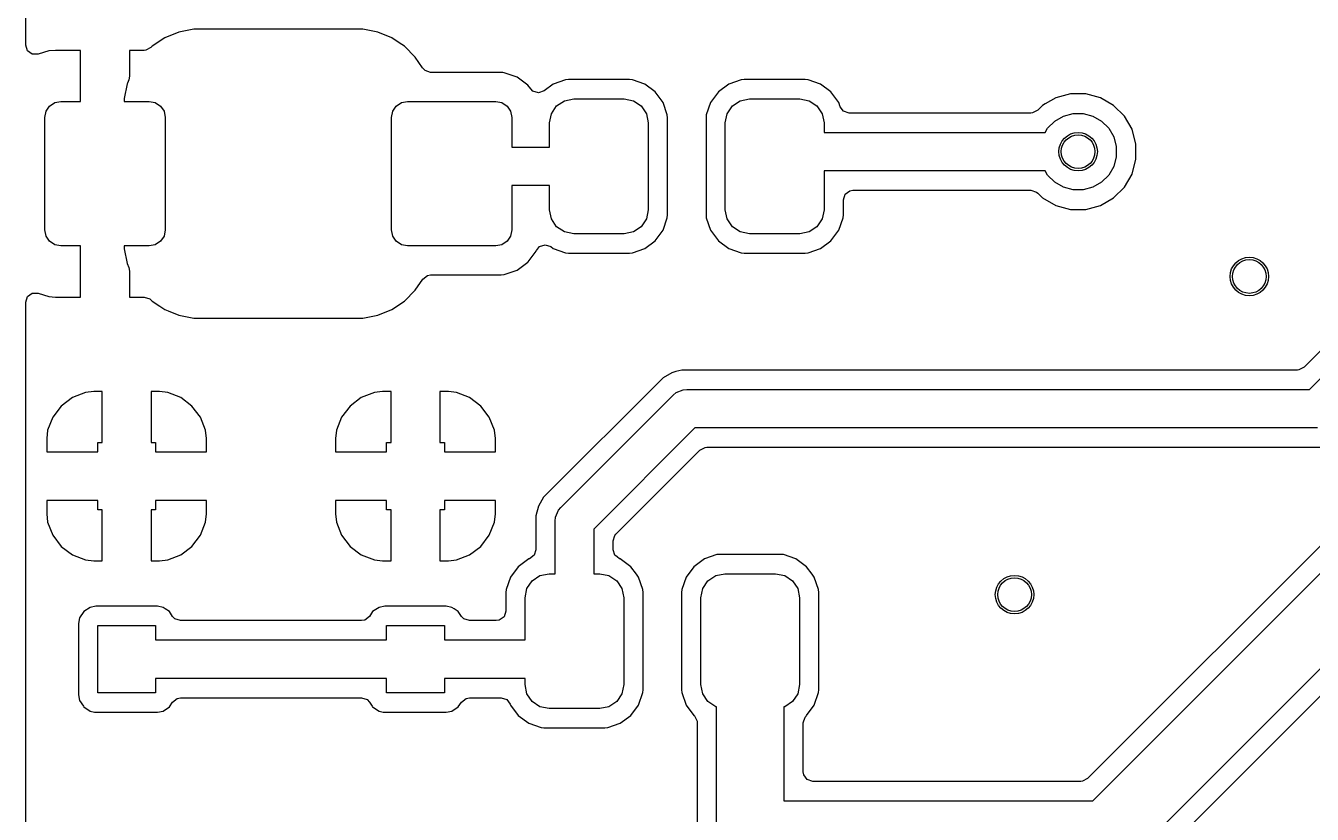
# Model space of a CAD drawing. Extents: x 0.23 to 2.97, y 0.23 to 2.17.
# Drawn here: x 0.23 to 0.756, y 1.014 to 1.336 of the extents above; entities that cross this region are included whole.
import ezdxf

# ---------------------------------------------------------------- set-up
doc = ezdxf.new("R2010")
doc.units = 0
doc.header["$MEASUREMENT"] = 0
doc.layers.add('BLACK', color=7, linetype='CONTINUOUS')

msp = doc.modelspace()

# ---------------------------------------------------------------- linework, layer by layer
at = {"layer": 'BLACK', "linetype": 'CONTINUOUS'}
for p, q in [((0.75457, 1.18787), (1.07727, 1.51057)), ((0.2297, 1.32851), (0.2297, 1.41263)), ((1.04239, 1.40734), (0.66389, 1.02884)), ((0.66602, 1.0198), (1.04596, 1.39974)), ((1.06141, 1.37622), (0.68147, 0.99628)), ((0.91015, 1.35461), (0.75244, 1.19691)), ((0.28658, 1.33149), (0.28141, 1.32804)), ((0.29231, 1.33386), (0.28658, 1.33149)), ((0.28658, 1.33149), (0.28658, 1.33149)), ((0.2984, 1.33507), (0.29231, 1.33386)), ((0.29231, 1.33386), (0.29231, 1.33386)), ((0.3015, 1.33507), (0.2984, 1.33507)), ((0.2984, 1.33507), (0.2984, 1.33507)), ((0.3041, 1.33507), (0.3015, 1.33507)), ((0.36709, 1.33507), (0.3041, 1.33507)), ((0.3676, 1.33507), (0.36709, 1.33507)), ((0.37369, 1.33386), (0.3676, 1.33507)), ((0.3676, 1.33507), (0.3676, 1.33507)), ((0.37942, 1.33149), (0.37369, 1.33386)), ((0.38238, 1.32951), (0.37942, 1.33149)), ((0.37942, 1.33149), (0.37942, 1.33149)), ((0.23042, 1.32626), (0.2297, 1.32851)), ((0.23235, 1.32482), (0.23042, 1.32626)), ((0.23911, 1.32614), (0.23476, 1.32479)), ((0.24187, 1.32639), (0.23911, 1.32614)), ((0.25213, 1.32639), (0.24187, 1.32639)), ((0.25213, 1.30666), (0.25213, 1.32639)), ((0.25213, 1.32639), (0.25213, 1.32639)), ((0.27815, 1.32639), (0.27213, 1.32639)), ((0.27213, 1.32639), (0.27213, 1.32639)), ((0.27213, 1.32639), (0.27213, 1.31578)), ((0.27876, 1.32644), (0.27815, 1.32639)), ((0.28091, 1.32754), (0.27876, 1.32644)), ((0.28141, 1.32804), (0.28091, 1.32754)), ((0.28141, 1.32804), (0.28141, 1.32804)), ((0.38459, 1.32804), (0.38238, 1.32951)), ((0.38898, 1.32365), (0.38459, 1.32804)), ((0.23476, 1.32479), (0.23235, 1.32482)), ((0.39192, 1.31925), (0.38898, 1.32365)), ((0.27213, 1.31578), (0.27184, 1.31429)), ((0.39202, 1.31909), (0.39192, 1.31925)), ((0.39297, 1.3181), (0.39202, 1.31909)), ((0.39526, 1.31736), (0.39297, 1.3181)), ((0.42413, 1.31736), (0.39526, 1.31736)), ((0.42475, 1.3173), (0.42413, 1.31736)), ((0.42413, 1.31736), (0.42413, 1.31736)), ((0.42537, 1.31724), (0.42475, 1.3173)), ((0.4306, 1.31541), (0.42537, 1.31724)), ((0.42537, 1.31724), (0.42537, 1.31724)), ((0.43506, 1.31212), (0.4306, 1.31541)), ((0.4306, 1.31541), (0.4306, 1.31541)), ((0.2712, 1.31275), (0.26999, 1.30666)), ((0.2713, 1.313), (0.2712, 1.31275)), ((0.27184, 1.31429), (0.2713, 1.313)), ((0.43616, 1.31063), (0.43506, 1.31212)), ((0.43506, 1.31212), (0.43506, 1.31212)), ((0.43703, 1.30977), (0.43616, 1.31063)), ((0.44161, 1.30981), (0.43933, 1.30905)), ((0.44536, 1.31257), (0.44161, 1.30981)), ((0.45041, 1.31434), (0.44536, 1.31257)), ((0.4516, 1.31445), (0.45041, 1.31434)), ((0.45041, 1.31434), (0.45041, 1.31434)), ((0.47655, 1.31445), (0.4516, 1.31445)), ((0.4516, 1.31445), (0.4516, 1.31445)), ((0.47774, 1.31434), (0.47655, 1.31445)), ((0.47655, 1.31445), (0.47655, 1.31445)), ((0.48279, 1.31257), (0.47774, 1.31434)), ((0.47774, 1.31434), (0.47774, 1.31434)), ((0.48709, 1.3094), (0.48279, 1.31257)), ((0.51721, 1.31257), (0.51291, 1.3094)), ((0.52226, 1.31434), (0.51721, 1.31257)), ((0.52345, 1.31445), (0.52226, 1.31434)), ((0.52226, 1.31434), (0.52226, 1.31434)), ((0.5484, 1.31445), (0.52345, 1.31445)), ((0.52345, 1.31445), (0.52345, 1.31445)), ((0.54959, 1.31434), (0.5484, 1.31445)), ((0.5484, 1.31445), (0.5484, 1.31445)), ((0.55464, 1.31257), (0.54959, 1.31434)), ((0.54959, 1.31434), (0.54959, 1.31434)), ((0.55894, 1.3094), (0.55464, 1.31257)), ((0.23945, 1.30361), (0.24158, 1.30503)), ((0.24158, 1.30503), (0.24409, 1.30553)), ((0.24409, 1.30553), (0.25213, 1.30553)), ((0.25213, 1.30553), (0.25213, 1.30666)), ((0.26999, 1.30666), (0.26999, 1.30553)), ((0.26999, 1.30553), (0.28018, 1.30553)), ((0.28018, 1.30553), (0.28269, 1.30503)), ((0.28269, 1.30503), (0.28482, 1.30361)), ((0.38118, 1.30361), (0.38331, 1.30503)), ((0.38331, 1.30503), (0.38582, 1.30553)), ((0.38582, 1.30553), (0.42191, 1.30553)), ((0.42191, 1.30553), (0.42442, 1.30503)), ((0.42442, 1.30503), (0.42655, 1.30361)), ((0.43933, 1.30905), (0.43703, 1.30977)), ((0.44678, 1.30368), (0.44997, 1.30581)), ((0.44997, 1.30581), (0.45374, 1.30656)), ((0.45374, 1.30656), (0.47441, 1.30656)), ((0.47441, 1.30656), (0.47818, 1.30581)), ((0.47818, 1.30581), (0.48137, 1.30368)), ((0.49027, 1.3051), (0.48709, 1.3094)), ((0.48709, 1.3094), (0.48709, 1.3094)), ((0.48709, 1.3094), (0.48709, 1.3094)), ((0.48709, 1.3094), (0.48709, 1.3094)), ((0.48709, 1.3094), (0.48709, 1.3094)), ((0.49203, 1.30005), (0.49027, 1.3051)), ((0.49027, 1.3051), (0.49027, 1.3051)), ((0.50973, 1.3051), (0.50797, 1.30005)), ((0.51291, 1.3094), (0.50973, 1.3051)), ((0.51291, 1.3094), (0.51291, 1.3094)), ((0.51863, 1.30368), (0.52182, 1.30581)), ((0.52182, 1.30581), (0.52559, 1.30656)), ((0.52559, 1.30656), (0.54626, 1.30656)), ((0.54626, 1.30656), (0.55003, 1.30581)), ((0.55003, 1.30581), (0.55322, 1.30368)), ((0.56212, 1.3051), (0.55894, 1.3094)), ((0.55894, 1.3094), (0.55894, 1.3094)), ((0.55894, 1.3094), (0.55894, 1.3094)), ((0.55894, 1.3094), (0.55894, 1.3094)), ((0.55894, 1.3094), (0.55894, 1.3094)), ((0.56272, 1.30338), (0.56212, 1.3051)), ((0.56212, 1.3051), (0.56212, 1.3051)), ((0.56212, 1.3051), (0.56212, 1.3051)), ((0.65087, 1.30703), (0.64654, 1.30453)), ((0.65689, 1.30864), (0.65087, 1.30703)), ((0.66311, 1.30864), (0.65689, 1.30864)), ((0.66913, 1.30703), (0.66311, 1.30864)), ((0.67452, 1.30392), (0.66913, 1.30703)), ((0.23753, 1.29897), (0.23803, 1.30148)), ((0.23803, 1.30148), (0.23945, 1.30361)), ((0.28482, 1.30361), (0.28624, 1.30148)), ((0.28624, 1.30148), (0.28674, 1.29897)), ((0.37926, 1.29897), (0.37976, 1.30148)), ((0.37976, 1.30148), (0.38118, 1.30361)), ((0.42655, 1.30361), (0.42797, 1.30148)), ((0.42797, 1.30148), (0.42847, 1.29897)), ((0.4439, 1.29672), (0.44465, 1.30048)), ((0.44465, 1.30048), (0.44678, 1.30368)), ((0.48137, 1.30368), (0.4835, 1.30048)), ((0.4835, 1.30048), (0.48425, 1.29672)), ((0.49215, 1.29885), (0.49203, 1.30005)), ((0.49203, 1.30005), (0.49203, 1.30005)), ((0.50797, 1.30005), (0.50785, 1.29885)), ((0.50797, 1.30005), (0.50797, 1.30005)), ((0.51575, 1.29672), (0.5165, 1.30048)), ((0.5165, 1.30048), (0.51863, 1.30368)), ((0.55322, 1.30368), (0.55535, 1.30048)), ((0.55535, 1.30048), (0.5561, 1.29672)), ((0.56411, 1.30151), (0.56272, 1.30338)), ((0.5664, 1.30077), (0.56411, 1.30151)), ((0.64072, 1.30077), (0.5664, 1.30077)), ((0.64133, 1.30082), (0.64072, 1.30077)), ((0.64347, 1.30191), (0.64133, 1.30082)), ((0.64548, 1.30392), (0.64347, 1.30191)), ((0.64654, 1.30453), (0.64548, 1.30392)), ((0.65041, 1.29749), (0.65397, 1.29955)), ((0.65397, 1.29955), (0.65794, 1.30061)), ((0.65794, 1.30061), (0.66206, 1.30061)), ((0.66206, 1.30061), (0.66603, 1.29955)), ((0.66603, 1.29955), (0.66959, 1.29749)), ((0.67892, 1.29952), (0.67452, 1.30392)), ((0.68203, 1.29413), (0.67892, 1.29952)), ((0.23753, 1.25303), (0.23753, 1.29897)), ((0.28674, 1.29897), (0.28674, 1.25303)), ((0.37926, 1.25303), (0.37926, 1.29897)), ((0.42847, 1.29897), (0.42847, 1.28689)), ((0.4439, 1.28689), (0.4439, 1.29672)), ((0.48425, 1.29672), (0.48425, 1.26128)), ((0.49215, 1.25915), (0.49215, 1.29885)), ((0.49215, 1.29885), (0.49215, 1.29885)), ((0.50785, 1.29885), (0.50785, 1.25915)), ((0.51575, 1.26128), (0.51575, 1.29672)), ((0.5561, 1.29672), (0.5561, 1.29287)), ((0.64652, 1.29287), (0.64751, 1.29459)), ((0.64751, 1.29459), (0.65041, 1.29749)), ((0.66959, 1.29749), (0.67249, 1.29459)), ((0.67249, 1.29459), (0.67455, 1.29103)), ((0.68364, 1.28811), (0.68203, 1.29413)), ((0.5561, 1.29287), (0.64652, 1.29287)), ((0.67455, 1.29103), (0.67561, 1.28706)), ((0.42847, 1.28689), (0.4439, 1.28689)), ((0.67561, 1.28706), (0.67561, 1.28294)), ((0.68364, 1.28189), (0.68364, 1.28811)), ((0.67455, 1.27897), (0.67249, 1.27541)), ((0.67561, 1.28294), (0.67455, 1.27897)), ((0.68203, 1.27587), (0.68364, 1.28189)), ((0.64652, 1.27713), (0.5561, 1.27713)), ((0.5561, 1.27713), (0.5561, 1.26128)), ((0.64751, 1.27541), (0.64652, 1.27713)), ((0.65041, 1.27251), (0.64751, 1.27541)), ((0.67249, 1.27541), (0.66959, 1.27251)), ((0.67892, 1.27048), (0.68203, 1.27587)), ((0.4439, 1.27114), (0.42847, 1.27114)), ((0.42847, 1.27114), (0.42847, 1.25303)), ((0.4439, 1.26128), (0.4439, 1.27114)), ((0.56474, 1.26763), (0.56669, 1.26904)), ((0.56669, 1.26904), (0.56789, 1.26923)), ((0.56789, 1.26923), (0.64072, 1.26923)), ((0.64072, 1.26923), (0.64301, 1.26849)), ((0.64301, 1.26849), (0.64347, 1.26809)), ((0.64347, 1.26809), (0.64459, 1.26698)), ((0.65397, 1.27045), (0.65041, 1.27251)), ((0.65794, 1.26939), (0.65397, 1.27045)), ((0.66206, 1.26939), (0.65794, 1.26939)), ((0.66603, 1.27045), (0.66206, 1.26939)), ((0.66959, 1.27251), (0.66603, 1.27045)), ((0.67452, 1.26608), (0.67892, 1.27048)), ((0.564, 1.26533), (0.56474, 1.26763)), ((0.564, 1.25915), (0.564, 1.26533)), ((0.64459, 1.26698), (0.64548, 1.26608)), ((0.64548, 1.26608), (0.65087, 1.26297)), ((0.65087, 1.26297), (0.65689, 1.26136)), ((0.66311, 1.26136), (0.66913, 1.26297)), ((0.66913, 1.26297), (0.67452, 1.26608)), ((0.44465, 1.25752), (0.4439, 1.26128)), ((0.44678, 1.25432), (0.44465, 1.25752)), ((0.4835, 1.25752), (0.48137, 1.25432)), ((0.48425, 1.26128), (0.4835, 1.25752)), ((0.49027, 1.2529), (0.49203, 1.25795)), ((0.49203, 1.25795), (0.49215, 1.25915)), ((0.49215, 1.25915), (0.49215, 1.25915)), ((0.50785, 1.25915), (0.50797, 1.25795)), ((0.50797, 1.25795), (0.50797, 1.25795)), ((0.50797, 1.25795), (0.50973, 1.2529)), ((0.5165, 1.25752), (0.51575, 1.26128)), ((0.51863, 1.25432), (0.5165, 1.25752)), ((0.55535, 1.25752), (0.55322, 1.25432)), ((0.5561, 1.26128), (0.55535, 1.25752)), ((0.56212, 1.2529), (0.56388, 1.25795)), ((0.56388, 1.25795), (0.564, 1.25915)), ((0.564, 1.25915), (0.564, 1.25915)), ((0.65689, 1.26136), (0.65689, 1.26136)), ((0.65689, 1.26136), (0.66311, 1.26136)), ((0.66311, 1.26136), (0.66311, 1.26136)), ((0.23803, 1.25052), (0.23753, 1.25303)), ((0.28674, 1.25303), (0.28624, 1.25052)), ((0.37976, 1.25052), (0.37926, 1.25303)), ((0.42847, 1.25303), (0.42797, 1.25052)), ((0.44997, 1.25219), (0.44678, 1.25432)), ((0.45374, 1.25144), (0.44997, 1.25219)), ((0.47818, 1.25219), (0.47441, 1.25144)), ((0.48137, 1.25432), (0.47818, 1.25219)), ((0.48709, 1.2486), (0.49027, 1.2529)), ((0.50973, 1.2529), (0.51291, 1.2486)), ((0.52182, 1.25219), (0.51863, 1.25432)), ((0.52559, 1.25144), (0.52182, 1.25219)), ((0.55003, 1.25219), (0.54626, 1.25144)), ((0.55322, 1.25432), (0.55003, 1.25219)), ((0.55894, 1.2486), (0.56212, 1.2529)), ((0.68503, 0.98868), (0.94864, 1.25229)), ((0.23945, 1.24839), (0.23803, 1.25052)), ((0.24158, 1.24697), (0.23945, 1.24839)), ((0.24409, 1.24647), (0.24158, 1.24697)), ((0.28269, 1.24697), (0.28018, 1.24647)), ((0.28482, 1.24839), (0.28269, 1.24697)), ((0.28624, 1.25052), (0.28482, 1.24839)), ((0.38118, 1.24839), (0.37976, 1.25052)), ((0.38331, 1.24697), (0.38118, 1.24839)), ((0.38582, 1.24647), (0.38331, 1.24697)), ((0.42442, 1.24697), (0.42191, 1.24647)), ((0.42655, 1.24839), (0.42442, 1.24697)), ((0.42797, 1.25052), (0.42655, 1.24839)), ((0.43981, 1.24624), (0.44212, 1.24694)), ((0.44212, 1.24694), (0.44434, 1.24618)), ((0.47441, 1.25144), (0.45374, 1.25144)), ((0.48279, 1.24543), (0.48709, 1.2486)), ((0.51291, 1.2486), (0.51291, 1.2486)), ((0.51291, 1.2486), (0.51291, 1.2486)), ((0.51291, 1.2486), (0.51291, 1.2486)), ((0.51291, 1.2486), (0.51291, 1.2486)), ((0.51291, 1.2486), (0.51721, 1.24543)), ((0.54626, 1.25144), (0.52559, 1.25144)), ((0.55464, 1.24543), (0.55894, 1.2486)), ((0.25213, 1.24647), (0.24409, 1.24647)), ((0.25213, 1.22561), (0.25213, 1.24647)), ((0.28018, 1.24647), (0.26999, 1.24647)), ((0.26999, 1.24647), (0.26999, 1.24534)), ((0.26999, 1.24534), (0.2712, 1.23925)), ((0.42191, 1.24647), (0.38582, 1.24647)), ((0.43509, 1.23992), (0.43836, 1.24434)), ((0.43836, 1.24434), (0.43849, 1.2446)), ((0.43849, 1.2446), (0.43854, 1.24458)), ((0.43854, 1.24458), (0.43981, 1.24624)), ((0.44434, 1.24618), (0.44536, 1.24543)), ((0.44536, 1.24543), (0.44536, 1.24543)), ((0.44536, 1.24543), (0.45041, 1.24366)), ((0.45041, 1.24366), (0.4516, 1.24355)), ((0.4516, 1.24355), (0.4516, 1.24355)), ((0.4516, 1.24355), (0.4516, 1.24355)), ((0.4516, 1.24355), (0.47655, 1.24355)), ((0.47655, 1.24355), (0.47774, 1.24366)), ((0.47655, 1.24355), (0.47655, 1.24355)), ((0.47774, 1.24366), (0.48279, 1.24543)), ((0.51721, 1.24543), (0.51721, 1.24543)), ((0.51721, 1.24543), (0.51721, 1.24543)), ((0.51721, 1.24543), (0.52226, 1.24366)), ((0.52226, 1.24366), (0.52345, 1.24355)), ((0.52345, 1.24355), (0.52345, 1.24355)), ((0.52345, 1.24355), (0.52345, 1.24355)), ((0.52345, 1.24355), (0.5484, 1.24355)), ((0.5484, 1.24355), (0.54959, 1.24366)), ((0.5484, 1.24355), (0.5484, 1.24355)), ((0.54959, 1.24366), (0.55464, 1.24543)), ((0.2712, 1.23925), (0.2712, 1.23925)), ((0.2712, 1.23925), (0.27184, 1.23771)), ((0.27184, 1.23771), (0.27213, 1.23622)), ((0.27213, 1.23622), (0.27213, 1.22561)), ((0.42537, 1.23476), (0.4306, 1.23659)), ((0.4306, 1.23659), (0.43287, 1.23826)), ((0.43287, 1.23826), (0.43506, 1.23988)), ((0.43506, 1.23988), (0.43509, 1.23992)), ((0.43506, 1.23988), (0.43506, 1.23988)), ((0.43506, 1.23988), (0.43506, 1.23988)), ((0.38898, 1.22835), (0.39202, 1.23291)), ((0.39202, 1.23291), (0.39391, 1.2344)), ((0.39391, 1.2344), (0.39526, 1.23464)), ((0.39526, 1.23464), (0.42413, 1.23464)), ((0.42413, 1.23464), (0.42537, 1.23476)), ((0.42413, 1.23464), (0.42413, 1.23464)), ((0.2297, 1.22349), (0.23045, 1.22578)), ((0.23045, 1.22578), (0.2324, 1.2272)), ((0.2324, 1.2272), (0.23476, 1.22721)), ((0.23476, 1.22721), (0.23911, 1.22586)), ((0.23911, 1.22586), (0.23911, 1.22586)), ((0.23911, 1.22586), (0.24187, 1.22561)), ((0.38459, 1.22396), (0.38898, 1.22835)), ((0.2297, 1.16781), (0.2297, 1.22349)), ((0.24187, 1.22561), (0.24187, 1.22561)), ((0.24187, 1.22561), (0.25213, 1.22561)), ((0.25213, 1.22561), (0.25213, 1.22561)), ((0.27213, 1.22561), (0.27213, 1.22561)), ((0.27213, 1.22561), (0.27815, 1.22561)), ((0.27815, 1.22561), (0.28045, 1.22486)), ((0.28045, 1.22486), (0.28091, 1.22446)), ((0.28091, 1.22446), (0.28141, 1.22396)), ((0.28141, 1.22396), (0.28449, 1.2219)), ((0.28449, 1.2219), (0.28658, 1.22051)), ((0.28658, 1.22051), (0.28658, 1.22051)), ((0.28658, 1.22051), (0.28799, 1.21993)), ((0.37369, 1.21814), (0.37942, 1.22051)), ((0.37942, 1.22051), (0.38459, 1.22396)), ((0.28799, 1.21993), (0.29231, 1.21814)), ((0.29231, 1.21814), (0.2984, 1.21693)), ((0.2984, 1.21693), (0.2984, 1.21693)), ((0.2984, 1.21693), (0.3676, 1.21693)), ((0.3676, 1.21693), (0.37369, 1.21814)), ((0.3676, 1.21693), (0.3676, 1.21693)), ((0.49391, 1.19469), (0.49032, 1.19262)), ((0.49555, 1.19513), (0.49391, 1.19469)), ((0.49792, 1.19577), (0.49555, 1.19513)), ((0.50208, 1.19577), (0.49792, 1.19577)), ((0.74969, 1.19577), (0.50208, 1.19577)), ((0.7503, 1.19582), (0.74969, 1.19577)), ((0.75244, 1.19691), (0.7503, 1.19582)), ((0.49032, 1.19262), (0.44146, 1.14376)), ((0.24881, 1.18454), (0.24424, 1.18107)), ((0.25415, 1.18664), (0.24881, 1.18454)), ((0.2575, 1.18705), (0.25415, 1.18664)), ((0.26094, 1.18705), (0.2575, 1.18705)), ((0.26094, 1.16618), (0.26094, 1.18705)), ((0.26094, 1.18705), (0.26094, 1.18705)), ((0.28439, 1.18705), (0.28094, 1.18705)), ((0.28094, 1.18705), (0.28094, 1.18705)), ((0.28094, 1.18705), (0.28094, 1.16618)), ((0.28774, 1.18664), (0.28439, 1.18705)), ((0.29308, 1.18454), (0.28774, 1.18664)), ((0.29765, 1.18107), (0.29308, 1.18454)), ((0.36692, 1.18454), (0.36235, 1.18107)), ((0.37226, 1.18664), (0.36692, 1.18454)), ((0.37561, 1.18705), (0.37226, 1.18664)), ((0.37906, 1.18705), (0.37561, 1.18705)), ((0.37906, 1.16618), (0.37906, 1.18705)), ((0.37906, 1.18705), (0.37906, 1.18705)), ((0.4025, 1.18705), (0.39906, 1.18705)), ((0.39906, 1.18705), (0.39906, 1.18705)), ((0.39906, 1.18705), (0.39906, 1.16618)), ((0.40585, 1.18664), (0.4025, 1.18705)), ((0.41119, 1.18454), (0.40585, 1.18664)), ((0.41576, 1.18107), (0.41119, 1.18454)), ((0.44851, 1.13964), (0.49443, 1.18557)), ((0.49443, 1.18557), (0.49563, 1.18655)), ((0.49563, 1.18655), (0.49846, 1.18772)), ((0.49846, 1.18772), (0.5, 1.18787)), ((0.5, 1.18787), (0.75457, 1.18787)), ((0.24424, 1.18107), (0.24077, 1.1765)), ((0.24424, 1.18107), (0.24424, 1.18107)), ((0.30112, 1.1765), (0.29765, 1.18107)), ((0.29765, 1.18107), (0.29765, 1.18107)), ((0.36235, 1.18107), (0.35888, 1.1765)), ((0.36235, 1.18107), (0.36235, 1.18107)), ((0.41923, 1.1765), (0.41576, 1.18107)), ((0.41576, 1.18107), (0.41576, 1.18107)), ((0.24077, 1.1765), (0.23867, 1.17117)), ((0.30322, 1.17117), (0.30112, 1.1765)), ((0.35888, 1.1765), (0.35678, 1.17117)), ((0.42133, 1.17117), (0.41923, 1.1765)), ((0.2297, 1.1424), (0.2297, 1.16781)), ((0.23867, 1.17117), (0.23827, 1.16781)), ((0.23827, 1.16781), (0.23827, 1.1624)), ((0.30362, 1.16781), (0.30322, 1.17117)), ((0.30362, 1.1624), (0.30362, 1.16781)), ((0.30362, 1.16781), (0.30362, 1.16781)), ((0.35678, 1.17117), (0.35638, 1.16781)), ((0.35638, 1.16781), (0.35638, 1.1624)), ((0.42173, 1.16781), (0.42133, 1.17117)), ((0.42173, 1.1624), (0.42173, 1.16781)), ((0.42173, 1.16781), (0.42173, 1.16781)), ((0.50326, 1.17213), (0.46195, 1.13081)), ((0.75783, 1.17213), (0.50326, 1.17213)), ((0.25913, 1.1624), (0.25913, 1.16618)), ((0.25913, 1.16618), (0.26094, 1.16618)), ((0.28094, 1.16618), (0.28276, 1.16618)), ((0.28276, 1.16618), (0.28276, 1.1624)), ((0.37724, 1.1624), (0.37724, 1.16618)), ((0.37724, 1.16618), (0.37906, 1.16618)), ((0.39906, 1.16618), (0.40087, 1.16618)), ((0.40087, 1.16618), (0.40087, 1.1624)), ((0.47098, 1.12869), (0.50539, 1.16309)), ((0.50539, 1.16309), (0.50754, 1.16418)), ((0.50754, 1.16418), (0.50815, 1.16423)), ((0.50815, 1.16423), (0.75991, 1.16423)), ((0.23827, 1.1624), (0.23827, 1.1624)), ((0.23827, 1.1624), (0.25913, 1.1624)), ((0.28276, 1.1624), (0.30362, 1.1624)), ((0.30362, 1.1624), (0.30362, 1.1624)), ((0.35638, 1.1624), (0.35638, 1.1624)), ((0.35638, 1.1624), (0.37724, 1.1624)), ((0.40087, 1.1624), (0.42173, 1.1624)), ((0.42173, 1.1624), (0.42173, 1.1624)), ((0.2297, 0.98481), (0.2297, 1.1424)), ((0.25913, 1.1424), (0.23827, 1.1424)), ((0.23827, 1.1424), (0.23827, 1.1424)), ((0.23827, 1.1424), (0.23827, 1.13699)), ((0.25913, 1.13862), (0.25913, 1.1424)), ((0.30362, 1.1424), (0.28276, 1.1424)), ((0.28276, 1.1424), (0.28276, 1.13862)), ((0.30362, 1.13699), (0.30362, 1.1424)), ((0.30362, 1.1424), (0.30362, 1.1424)), ((0.37724, 1.1424), (0.35638, 1.1424)), ((0.35638, 1.1424), (0.35638, 1.1424)), ((0.35638, 1.1424), (0.35638, 1.13699)), ((0.37724, 1.13862), (0.37724, 1.1424)), ((0.42173, 1.1424), (0.40087, 1.1424)), ((0.40087, 1.1424), (0.40087, 1.13862)), ((0.42173, 1.13699), (0.42173, 1.1424)), ((0.42173, 1.1424), (0.42173, 1.1424)), ((0.44146, 1.14376), (0.43938, 1.14016)), ((0.23827, 1.13699), (0.23867, 1.13364)), ((0.26094, 1.13862), (0.25913, 1.13862)), ((0.26094, 1.11776), (0.26094, 1.13862)), ((0.28276, 1.13862), (0.28094, 1.13862)), ((0.28094, 1.13862), (0.28094, 1.11776)), ((0.30322, 1.13364), (0.30362, 1.13699)), ((0.30362, 1.13699), (0.30362, 1.13699)), ((0.35638, 1.13699), (0.35678, 1.13364)), ((0.37906, 1.13862), (0.37724, 1.13862)), ((0.37906, 1.11776), (0.37906, 1.13862)), ((0.40087, 1.13862), (0.39906, 1.13862)), ((0.39906, 1.13862), (0.39906, 1.11776)), ((0.42133, 1.13364), (0.42173, 1.13699)), ((0.42173, 1.13699), (0.42173, 1.13699)), ((0.43938, 1.14016), (0.43831, 1.13615)), ((0.43938, 1.14016), (0.43938, 1.14016)), ((0.43938, 1.14016), (0.43938, 1.14016)), ((0.44635, 1.13561), (0.44753, 1.13845)), ((0.44753, 1.13845), (0.44851, 1.13964)), ((0.23867, 1.13364), (0.24077, 1.1283)), ((0.30112, 1.1283), (0.30322, 1.13364)), ((0.35678, 1.13364), (0.35888, 1.1283)), ((0.41923, 1.1283), (0.42133, 1.13364)), ((0.43831, 1.13615), (0.43831, 1.12237)), ((0.4462, 1.13407), (0.44635, 1.13561)), ((0.4462, 1.11256), (0.4462, 1.13407)), ((0.24077, 1.1283), (0.24424, 1.12373)), ((0.29765, 1.12373), (0.30112, 1.1283)), ((0.35888, 1.1283), (0.36235, 1.12373)), ((0.41576, 1.12373), (0.41923, 1.1283)), ((0.46195, 1.13081), (0.46195, 1.11256)), ((0.46984, 1.12593), (0.47059, 1.12822)), ((0.46984, 1.12237), (0.46984, 1.12593)), ((0.47059, 1.12822), (0.47098, 1.12869)), ((0.24424, 1.12373), (0.24424, 1.12373)), ((0.24424, 1.12373), (0.24881, 1.12026)), ((0.29308, 1.12026), (0.29765, 1.12373)), ((0.29765, 1.12373), (0.29765, 1.12373)), ((0.36235, 1.12373), (0.36235, 1.12373)), ((0.36235, 1.12373), (0.36692, 1.12026)), ((0.41119, 1.12026), (0.41576, 1.12373)), ((0.41576, 1.12373), (0.41576, 1.12373)), ((0.43831, 1.12237), (0.43756, 1.12008)), ((0.47054, 1.12015), (0.46984, 1.12237)), ((0.51345, 1.12045), (0.51226, 1.12034)), ((0.5384, 1.12045), (0.51345, 1.12045)), ((0.51345, 1.12045), (0.51345, 1.12045)), ((0.53959, 1.12034), (0.5384, 1.12045)), ((0.5384, 1.12045), (0.5384, 1.12045)), ((0.24881, 1.12026), (0.25415, 1.11816)), ((0.25415, 1.11816), (0.2575, 1.11776)), ((0.2575, 1.11776), (0.2575, 1.11776)), ((0.2575, 1.11776), (0.26094, 1.11776)), ((0.26094, 1.11776), (0.26094, 1.11776)), ((0.28094, 1.11776), (0.28094, 1.11776)), ((0.28094, 1.11776), (0.28439, 1.11776)), ((0.28439, 1.11776), (0.28774, 1.11816)), ((0.28439, 1.11776), (0.28439, 1.11776)), ((0.28774, 1.11816), (0.29308, 1.12026)), ((0.36692, 1.12026), (0.37226, 1.11816)), ((0.37226, 1.11816), (0.37561, 1.11776)), ((0.37561, 1.11776), (0.37561, 1.11776)), ((0.37561, 1.11776), (0.37906, 1.11776)), ((0.37906, 1.11776), (0.37906, 1.11776)), ((0.39906, 1.11776), (0.39906, 1.11776)), ((0.39906, 1.11776), (0.4025, 1.11776)), ((0.4025, 1.11776), (0.40585, 1.11816)), ((0.4025, 1.11776), (0.4025, 1.11776)), ((0.40585, 1.11816), (0.41119, 1.12026)), ((0.43106, 1.1154), (0.42788, 1.1111)), ((0.43536, 1.11857), (0.43106, 1.1154)), ((0.43106, 1.1154), (0.43106, 1.1154)), ((0.4357, 1.11869), (0.43536, 1.11857)), ((0.43536, 1.11857), (0.43536, 1.11857)), ((0.43756, 1.12008), (0.4357, 1.11869)), ((0.47057, 1.12012), (0.47054, 1.12015)), ((0.47059, 1.12008), (0.47057, 1.12012)), ((0.47153, 1.1194), (0.47059, 1.12008)), ((0.47245, 1.11869), (0.47153, 1.1194)), ((0.47279, 1.11857), (0.47245, 1.11869)), ((0.47709, 1.1154), (0.47279, 1.11857)), ((0.47279, 1.11857), (0.47279, 1.11857)), ((0.47938, 1.1123), (0.47709, 1.1154)), ((0.47709, 1.1154), (0.47709, 1.1154)), ((0.47709, 1.1154), (0.47709, 1.1154)), ((0.47709, 1.1154), (0.47709, 1.1154)), ((0.47709, 1.1154), (0.47709, 1.1154)), ((0.50291, 1.1154), (0.49973, 1.1111)), ((0.50721, 1.11857), (0.50291, 1.1154)), ((0.50291, 1.1154), (0.50291, 1.1154)), ((0.51226, 1.12034), (0.50721, 1.11857)), ((0.51226, 1.12034), (0.51226, 1.12034)), ((0.54464, 1.11857), (0.53959, 1.12034)), ((0.53959, 1.12034), (0.53959, 1.12034)), ((0.54894, 1.1154), (0.54464, 1.11857)), ((0.55123, 1.1123), (0.54894, 1.1154)), ((0.54894, 1.1154), (0.54894, 1.1154)), ((0.54894, 1.1154), (0.54894, 1.1154)), ((0.54894, 1.1154), (0.54894, 1.1154)), ((0.54894, 1.1154), (0.54894, 1.1154)), ((0.42788, 1.1111), (0.42612, 1.10605)), ((0.43678, 1.10968), (0.43997, 1.11181)), ((0.43997, 1.11181), (0.44374, 1.11256)), ((0.44374, 1.11256), (0.4462, 1.11256)), ((0.46195, 1.11256), (0.46441, 1.11256)), ((0.46441, 1.11256), (0.46818, 1.11181)), ((0.46818, 1.11181), (0.47137, 1.10968)), ((0.48027, 1.1111), (0.47938, 1.1123)), ((0.48203, 1.10605), (0.48027, 1.1111)), ((0.49973, 1.1111), (0.49797, 1.10605)), ((0.50863, 1.10968), (0.51182, 1.11181)), ((0.51182, 1.11181), (0.51559, 1.11256)), ((0.51559, 1.11256), (0.53626, 1.11256)), ((0.53626, 1.11256), (0.54003, 1.11181)), ((0.54003, 1.11181), (0.54322, 1.10968)), ((0.55212, 1.1111), (0.55123, 1.1123)), ((0.55388, 1.10605), (0.55212, 1.1111)), ((0.42612, 1.10605), (0.426, 1.10485)), ((0.426, 1.10485), (0.426, 1.09726)), ((0.42612, 1.10605), (0.42612, 1.10605)), ((0.4339, 1.10272), (0.43465, 1.10648)), ((0.43465, 1.10648), (0.43678, 1.10968)), ((0.47137, 1.10968), (0.4735, 1.10648)), ((0.4735, 1.10648), (0.47425, 1.10272)), ((0.48215, 1.10485), (0.48203, 1.10605)), ((0.48203, 1.10605), (0.48203, 1.10605)), ((0.48215, 1.06515), (0.48215, 1.10485)), ((0.48215, 1.10485), (0.48215, 1.10485)), ((0.49797, 1.10605), (0.49785, 1.10485)), ((0.49785, 1.10485), (0.49785, 1.06515)), ((0.49797, 1.10605), (0.49797, 1.10605)), ((0.50575, 1.10272), (0.5065, 1.10648)), ((0.5065, 1.10648), (0.50863, 1.10968)), ((0.54322, 1.10968), (0.54535, 1.10648)), ((0.54535, 1.10648), (0.5461, 1.10272)), ((0.554, 1.10485), (0.55388, 1.10605)), ((0.55388, 1.10605), (0.55388, 1.10605)), ((0.554, 1.06515), (0.554, 1.10485)), ((0.554, 1.10485), (0.554, 1.10485)), ((0.4339, 1.08547), (0.4339, 1.10272)), ((0.47425, 1.10272), (0.47425, 1.06728)), ((0.50575, 1.06728), (0.50575, 1.10272)), ((0.5461, 1.10272), (0.5461, 1.06728)), ((0.2517, 1.09446), (0.25124, 1.09216)), ((0.25344, 1.09707), (0.2517, 1.09446)), ((0.2517, 1.09446), (0.2517, 1.09446)), ((0.25605, 1.09881), (0.25344, 1.09707)), ((0.25344, 1.09707), (0.25344, 1.09707)), ((0.25836, 1.09927), (0.25605, 1.09881)), ((0.25605, 1.09881), (0.25605, 1.09881)), ((0.28353, 1.09927), (0.25836, 1.09927)), ((0.25836, 1.09927), (0.25836, 1.09927)), ((0.25836, 1.09927), (0.25836, 1.09927)), ((0.28584, 1.09881), (0.28353, 1.09927)), ((0.28353, 1.09927), (0.28353, 1.09927)), ((0.28674, 1.09821), (0.28584, 1.09881)), ((0.28584, 1.09881), (0.28584, 1.09881)), ((0.28584, 1.09881), (0.28584, 1.09881)), ((0.28584, 1.09881), (0.28584, 1.09881)), ((0.28845, 1.09707), (0.28674, 1.09821)), ((0.28976, 1.0951), (0.28845, 1.09707)), ((0.28845, 1.09707), (0.28845, 1.09707)), ((0.29071, 1.09411), (0.28976, 1.0951)), ((0.37024, 1.0951), (0.36834, 1.09361)), ((0.37155, 1.09707), (0.37024, 1.0951)), ((0.37416, 1.09881), (0.37155, 1.09707)), ((0.37155, 1.09707), (0.37155, 1.09707)), ((0.37647, 1.09927), (0.37416, 1.09881)), ((0.37416, 1.09881), (0.37416, 1.09881)), ((0.40164, 1.09927), (0.37647, 1.09927)), ((0.37647, 1.09927), (0.37647, 1.09927)), ((0.37647, 1.09927), (0.37647, 1.09927)), ((0.40395, 1.09881), (0.40164, 1.09927)), ((0.40164, 1.09927), (0.40164, 1.09927)), ((0.40485, 1.09821), (0.40395, 1.09881)), ((0.40395, 1.09881), (0.40395, 1.09881)), ((0.40395, 1.09881), (0.40395, 1.09881)), ((0.40395, 1.09881), (0.40395, 1.09881)), ((0.40656, 1.09707), (0.40485, 1.09821)), ((0.40787, 1.0951), (0.40656, 1.09707)), ((0.40656, 1.09707), (0.40656, 1.09707)), ((0.40882, 1.09411), (0.40787, 1.0951)), ((0.42526, 1.09497), (0.42331, 1.09356)), ((0.426, 1.09726), (0.42526, 1.09497)), ((0.25124, 1.09216), (0.25124, 1.09216)), ((0.25124, 1.09216), (0.25124, 1.06304)), ((0.25913, 1.06382), (0.25913, 1.09138)), ((0.25913, 1.09138), (0.28276, 1.09138)), ((0.28276, 1.09138), (0.28276, 1.08547)), ((0.293, 1.09337), (0.29071, 1.09411)), ((0.367, 1.09337), (0.293, 1.09337)), ((0.36834, 1.09361), (0.367, 1.09337)), ((0.37724, 1.08547), (0.37724, 1.09138)), ((0.37724, 1.09138), (0.40087, 1.09138)), ((0.40087, 1.09138), (0.40087, 1.08547)), ((0.41111, 1.09337), (0.40882, 1.09411)), ((0.42211, 1.09337), (0.41111, 1.09337)), ((0.42331, 1.09356), (0.42211, 1.09337)), ((0.28276, 1.08547), (0.37724, 1.08547)), ((0.40087, 1.08547), (0.4339, 1.08547)), ((0.37724, 1.06972), (0.28276, 1.06972)), ((0.28276, 1.06972), (0.28276, 1.06382)), ((0.37724, 1.06382), (0.37724, 1.06972)), ((0.4339, 1.06972), (0.40087, 1.06972)), ((0.40087, 1.06972), (0.40087, 1.06382)), ((0.4339, 1.06728), (0.4339, 1.06972)), ((0.25124, 1.06304), (0.25124, 1.06304)), ((0.25124, 1.06304), (0.2517, 1.06074)), ((0.28276, 1.06382), (0.25913, 1.06382)), ((0.40087, 1.06382), (0.37724, 1.06382)), ((0.43465, 1.06352), (0.4339, 1.06728)), ((0.43678, 1.06032), (0.43465, 1.06352)), ((0.4735, 1.06352), (0.47137, 1.06032)), ((0.47425, 1.06728), (0.4735, 1.06352)), ((0.48027, 1.0589), (0.48203, 1.06395)), ((0.48203, 1.06395), (0.48215, 1.06515)), ((0.48215, 1.06515), (0.48215, 1.06515)), ((0.49785, 1.06515), (0.49797, 1.06395)), ((0.49797, 1.06395), (0.49797, 1.06395)), ((0.49797, 1.06395), (0.49973, 1.0589)), ((0.5065, 1.06352), (0.50575, 1.06728)), ((0.50863, 1.06032), (0.5065, 1.06352)), ((0.54535, 1.06352), (0.54322, 1.06032)), ((0.5461, 1.06728), (0.54535, 1.06352)), ((0.55212, 1.0589), (0.55388, 1.06395)), ((0.55388, 1.06395), (0.554, 1.06515)), ((0.554, 1.06515), (0.554, 1.06515)), ((0.2517, 1.06074), (0.2517, 1.06074)), ((0.2517, 1.06074), (0.25327, 1.05839)), ((0.25327, 1.05839), (0.25344, 1.05813)), ((0.25344, 1.05813), (0.25605, 1.05638)), ((0.28584, 1.05638), (0.28845, 1.05813)), ((0.28845, 1.05813), (0.28976, 1.0601)), ((0.28976, 1.0601), (0.29166, 1.06159)), ((0.29166, 1.06159), (0.293, 1.06183)), ((0.293, 1.06183), (0.367, 1.06183)), ((0.367, 1.06183), (0.36929, 1.06109)), ((0.36929, 1.06109), (0.37024, 1.0601)), ((0.37024, 1.0601), (0.37138, 1.05839)), ((0.37138, 1.05839), (0.37155, 1.05813)), ((0.37155, 1.05813), (0.37416, 1.05638)), ((0.40395, 1.05638), (0.40656, 1.05813)), ((0.40656, 1.05813), (0.40787, 1.0601)), ((0.40787, 1.0601), (0.40977, 1.06159)), ((0.40977, 1.06159), (0.41111, 1.06183)), ((0.41111, 1.06183), (0.42409, 1.06183)), ((0.42409, 1.06183), (0.42638, 1.06109)), ((0.42638, 1.06109), (0.42777, 1.05922)), ((0.42777, 1.05922), (0.42788, 1.0589)), ((0.42788, 1.0589), (0.43106, 1.0546)), ((0.43997, 1.05819), (0.43678, 1.06032)), ((0.44374, 1.05744), (0.43997, 1.05819)), ((0.46441, 1.05744), (0.44374, 1.05744)), ((0.46818, 1.05819), (0.46441, 1.05744)), ((0.47137, 1.06032), (0.46818, 1.05819)), ((0.47709, 1.0546), (0.48027, 1.0589)), ((0.49973, 1.0589), (0.50291, 1.0546)), ((0.51182, 1.05819), (0.50863, 1.06032)), ((0.51213, 1.05813), (0.51182, 1.05819)), ((0.51213, 1.006), (0.51213, 1.05813)), ((0.54003, 1.05819), (0.5397, 1.05813)), ((0.5397, 1.05813), (0.5397, 1.0198)), ((0.54322, 1.06032), (0.54003, 1.05819)), ((0.54894, 1.0546), (0.55212, 1.0589)), ((0.55212, 1.0589), (0.55212, 1.0589)), ((0.55212, 1.0589), (0.55212, 1.0589)), ((0.25605, 1.05638), (0.2578, 1.05604)), ((0.2578, 1.05604), (0.25836, 1.05593)), ((0.25836, 1.05593), (0.25836, 1.05593)), ((0.25836, 1.05593), (0.25836, 1.05593)), ((0.25836, 1.05593), (0.25836, 1.05593)), ((0.25836, 1.05593), (0.28353, 1.05593)), ((0.28353, 1.05593), (0.28584, 1.05638)), ((0.28353, 1.05593), (0.28353, 1.05593)), ((0.37416, 1.05638), (0.37591, 1.05604)), ((0.37591, 1.05604), (0.37647, 1.05593)), ((0.37647, 1.05593), (0.37647, 1.05593)), ((0.37647, 1.05593), (0.37647, 1.05593)), ((0.37647, 1.05593), (0.37647, 1.05593)), ((0.37647, 1.05593), (0.40164, 1.05593)), ((0.40164, 1.05593), (0.40395, 1.05638)), ((0.40164, 1.05593), (0.40164, 1.05593)), ((0.43106, 1.0546), (0.43106, 1.0546)), ((0.43106, 1.0546), (0.43106, 1.0546)), ((0.43106, 1.0546), (0.43106, 1.0546)), ((0.43106, 1.0546), (0.43106, 1.0546)), ((0.43106, 1.0546), (0.43536, 1.05143)), ((0.47279, 1.05143), (0.47709, 1.0546)), ((0.50291, 1.0546), (0.50309, 1.05442)), ((0.50309, 1.05442), (0.50418, 1.05227)), ((0.50418, 1.05227), (0.50423, 1.05166)), ((0.5476, 1.05164), (0.54834, 1.05393)), ((0.54834, 1.05393), (0.54874, 1.0544)), ((0.54874, 1.0544), (0.54894, 1.0546)), ((0.43536, 1.05143), (0.43536, 1.05143)), ((0.43536, 1.05143), (0.43536, 1.05143)), ((0.43536, 1.05143), (0.44041, 1.04966)), ((0.44041, 1.04966), (0.4416, 1.04955)), ((0.4416, 1.04955), (0.4416, 1.04955)), ((0.4416, 1.04955), (0.4416, 1.04955)), ((0.4416, 1.04955), (0.46655, 1.04955)), ((0.46655, 1.04955), (0.46774, 1.04966)), ((0.46655, 1.04955), (0.46655, 1.04955)), ((0.46774, 1.04966), (0.47279, 1.05143)), ((0.50423, 1.05166), (0.50423, 0.93808)), ((0.5476, 1.03159), (0.5476, 1.05164)), ((0.54779, 1.03039), (0.5476, 1.03159)), ((0.54921, 1.02844), (0.54779, 1.03039)), ((0.5515, 1.0277), (0.54921, 1.02844)), ((0.66113, 1.0277), (0.5515, 1.0277)), ((0.66174, 1.02774), (0.66113, 1.0277)), ((0.66389, 1.02884), (0.66174, 1.02774)), ((0.5397, 1.0198), (0.66602, 1.0198))]:
    msp.add_line(p, q, dxfattribs=at)
at = {"layer": 'BLACK'}
for centre in [(0.66, 1.285), (0.73, 1.234), (0.634, 1.104)]:
    msp.add_circle(centre, 0.00787, dxfattribs=at)
at = {"layer": 'WHITE'}
for centre in [(0.66, 1.285), (0.73, 1.234), (0.634, 1.104)]:
    msp.add_circle(centre, 0.00689, dxfattribs=at)

doc.saveas('drawing.dxf')
